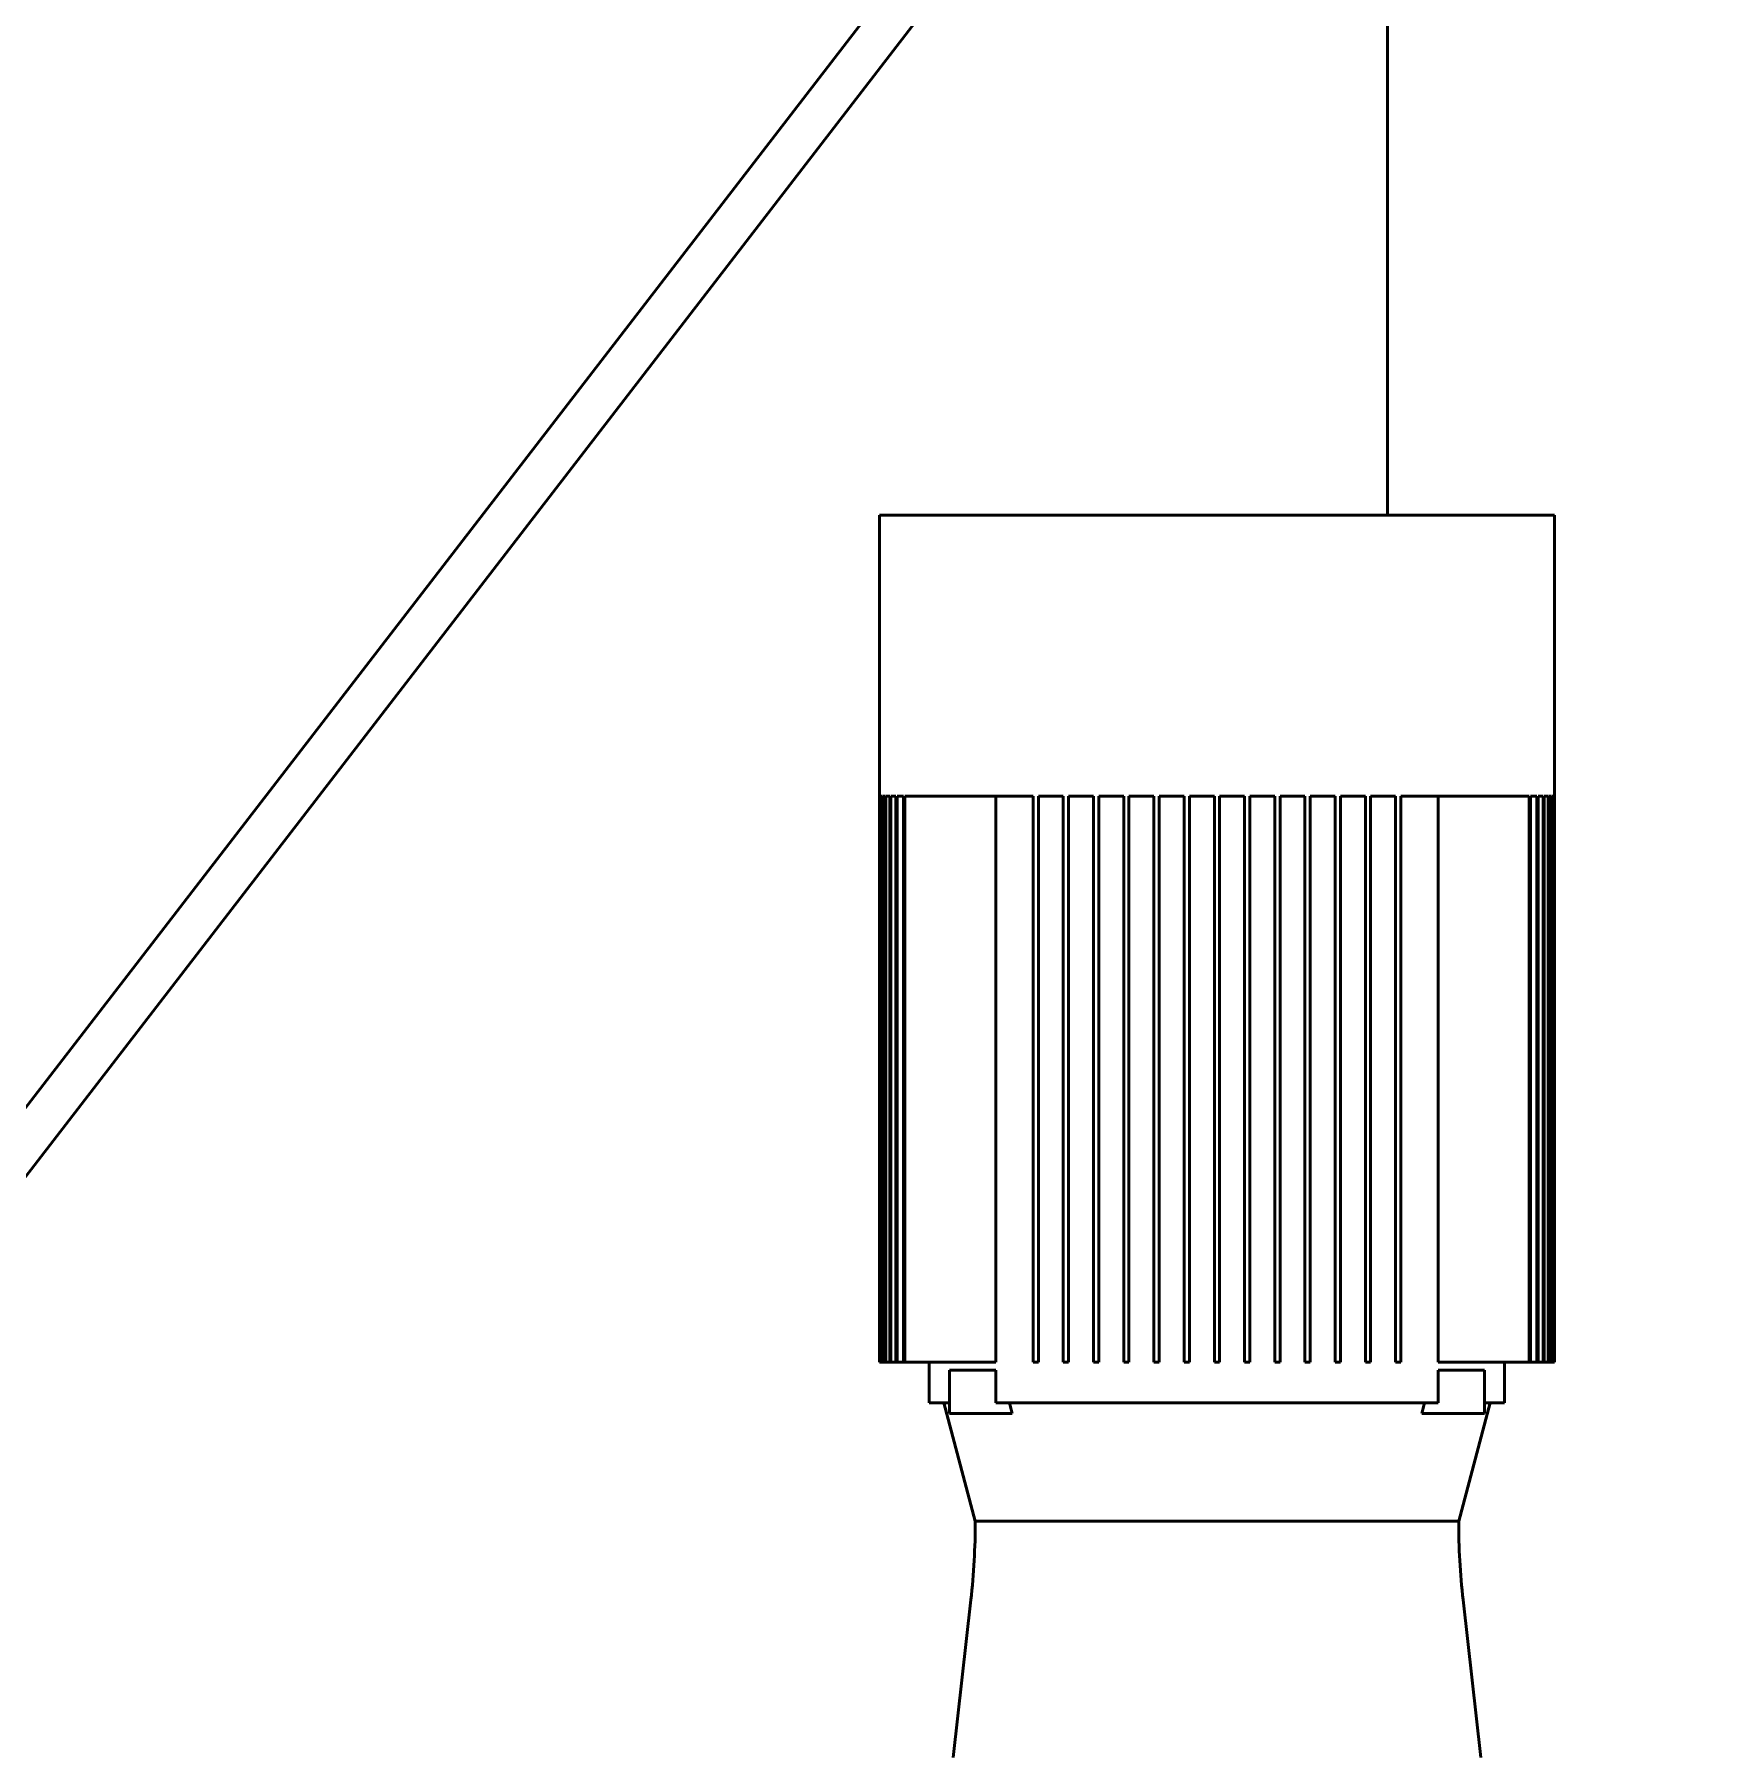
# Model space of a CAD drawing. Header units: millimetres. Extents: x 1510 to 10524, y 7125 to 13164.
# Drawn here: x 5004.7 to 5068.8, y 11330.2 to 11395.8 of the extents above; entities that cross this region are included whole.
import ezdxf

# ---------------------------------------------------------------- set-up
doc = ezdxf.new("R2010")
doc.units = ezdxf.units.MM
doc.header["$LTSCALE"] = 4
doc.layers.add('Visible (ISO)', color=7, linetype='Continuous', lineweight=50)

msp = doc.modelspace()

# ---------------------------------------------------------------- linework, layer by layer
at = {"layer": 'Visible (ISO)'}
for p, q in [((5140.773, 11531.942), (4969.881, 11310.141)), ((5142.041, 11530.966), (4971.149, 11309.164)), ((5056.208, 11419.563), (5056.208, 11377.454)), ((5036.87, 11377.454), (5038.552, 11377.454)), ((5036.87, 11345.204), (5036.87, 11377.454)), ((5040.577, 11377.454), (5038.552, 11377.454)), ((5040.577, 11377.454), (5058.863, 11377.454)), ((5060.889, 11377.454), (5058.863, 11377.454)), ((5060.889, 11377.454), (5062.57, 11377.454)), ((5062.57, 11345.204), (5062.57, 11377.454)), ((5036.87, 11345.204), (5036.87, 11366.754)), ((5036.892, 11366.754), (5036.87, 11366.754)), ((5036.892, 11345.204), (5036.892, 11366.754)), ((5036.901, 11345.204), (5036.901, 11366.754)), ((5036.965, 11366.754), (5036.901, 11366.754)), ((5036.965, 11345.204), (5036.965, 11366.754)), ((5036.983, 11345.204), (5036.983, 11366.754)), ((5037.09, 11366.754), (5036.983, 11366.754)), ((5037.09, 11345.204), (5037.09, 11366.754)), ((5037.117, 11345.204), (5037.117, 11366.754)), ((5037.267, 11366.754), (5037.117, 11366.754)), ((5037.267, 11345.204), (5037.267, 11366.754)), ((5037.304, 11345.204), (5037.304, 11366.754)), ((5037.499, 11366.754), (5037.304, 11366.754)), ((5037.499, 11345.204), (5037.499, 11366.754)), ((5037.545, 11345.204), (5037.545, 11366.754)), ((5037.786, 11366.754), (5037.545, 11366.754)), ((5037.786, 11345.204), (5037.786, 11366.754)), ((5037.842, 11345.204), (5037.842, 11366.754)), ((5038.552, 11366.754), (5037.842, 11366.754)), ((5038.552, 11366.754), (5040.577, 11366.754)), ((5042.72, 11366.754), (5040.577, 11366.754)), ((5041.3, 11366.754), (5041.3, 11345.204)), ((5042.72, 11345.204), (5042.72, 11366.754)), ((5042.92, 11345.204), (5042.92, 11366.754)), ((5043.87, 11366.754), (5042.92, 11366.754)), ((5043.87, 11345.204), (5043.87, 11366.754)), ((5044.07, 11345.204), (5044.07, 11366.754)), ((5045.02, 11366.754), (5044.07, 11366.754)), ((5045.02, 11345.204), (5045.02, 11366.754)), ((5045.22, 11345.204), (5045.22, 11366.754)), ((5046.17, 11366.754), (5045.22, 11366.754)), ((5046.17, 11345.204), (5046.17, 11366.754)), ((5046.37, 11345.204), (5046.37, 11366.754)), ((5047.32, 11366.754), (5046.37, 11366.754)), ((5047.32, 11345.204), (5047.32, 11366.754)), ((5047.52, 11345.204), (5047.52, 11366.754)), ((5048.47, 11366.754), (5047.52, 11366.754)), ((5048.47, 11345.204), (5048.47, 11366.754)), ((5048.67, 11345.204), (5048.67, 11366.754)), ((5049.62, 11366.754), (5048.67, 11366.754)), ((5049.62, 11345.204), (5049.62, 11366.754)), ((5049.82, 11345.204), (5049.82, 11366.754)), ((5050.77, 11366.754), (5049.82, 11366.754)), ((5050.77, 11345.204), (5050.77, 11366.754)), ((5050.97, 11345.204), (5050.97, 11366.754)), ((5051.92, 11366.754), (5050.97, 11366.754)), ((5051.92, 11345.204), (5051.92, 11366.754)), ((5052.12, 11345.204), (5052.12, 11366.754)), ((5053.07, 11366.754), (5052.12, 11366.754)), ((5053.07, 11345.204), (5053.07, 11366.754)), ((5053.27, 11345.204), (5053.27, 11366.754)), ((5054.22, 11366.754), (5053.27, 11366.754)), ((5054.22, 11345.204), (5054.22, 11366.754)), ((5054.42, 11345.204), (5054.42, 11366.754)), ((5055.37, 11366.754), (5054.42, 11366.754)), ((5055.37, 11345.204), (5055.37, 11366.754)), ((5055.57, 11345.204), (5055.57, 11366.754)), ((5056.52, 11366.754), (5055.57, 11366.754)), ((5056.52, 11345.204), (5056.52, 11366.754)), ((5056.72, 11345.204), (5056.72, 11366.754)), ((5058.863, 11366.754), (5056.72, 11366.754)), ((5058.141, 11345.204), (5058.141, 11366.754)), ((5058.863, 11366.754), (5060.889, 11366.754)), ((5061.599, 11366.754), (5060.889, 11366.754)), ((5061.599, 11366.754), (5061.599, 11345.204)), ((5061.654, 11366.754), (5061.654, 11345.204)), ((5061.896, 11366.754), (5061.654, 11366.754)), ((5061.896, 11366.754), (5061.896, 11345.204)), ((5061.942, 11366.754), (5061.942, 11345.204)), ((5062.137, 11366.754), (5061.942, 11366.754)), ((5062.137, 11366.754), (5062.137, 11345.204)), ((5062.173, 11366.754), (5062.173, 11345.204)), ((5062.324, 11366.754), (5062.173, 11366.754)), ((5062.324, 11366.754), (5062.324, 11345.204)), ((5062.351, 11366.754), (5062.351, 11345.204)), ((5062.458, 11366.754), (5062.351, 11366.754)), ((5062.458, 11366.754), (5062.458, 11345.204)), ((5062.476, 11366.754), (5062.476, 11345.204)), ((5062.54, 11366.754), (5062.476, 11366.754)), ((5062.54, 11366.754), (5062.54, 11345.204)), ((5062.549, 11366.754), (5062.549, 11345.204)), ((5062.57, 11366.754), (5062.549, 11366.754)), ((5062.57, 11366.754), (5062.57, 11345.204)), ((5036.87, 11345.204), (5036.87, 11345.204)), ((5036.892, 11345.204), (5036.87, 11345.204)), ((5036.892, 11345.204), (5036.901, 11345.204)), ((5036.965, 11345.204), (5036.901, 11345.204)), ((5036.965, 11345.204), (5036.983, 11345.204)), ((5037.09, 11345.204), (5036.983, 11345.204)), ((5037.09, 11345.204), (5037.117, 11345.204)), ((5037.267, 11345.204), (5037.117, 11345.204)), ((5037.267, 11345.204), (5037.304, 11345.204)), ((5037.499, 11345.204), (5037.304, 11345.204)), ((5037.499, 11345.204), (5037.545, 11345.204)), ((5037.786, 11345.204), (5037.545, 11345.204)), ((5037.786, 11345.204), (5037.842, 11345.204)), ((5041.3, 11345.204), (5037.842, 11345.204)), ((5038.77, 11345.204), (5038.77, 11343.654)), ((5042.72, 11345.204), (5042.92, 11345.204)), ((5043.87, 11345.204), (5044.07, 11345.204)), ((5045.02, 11345.204), (5045.22, 11345.204)), ((5046.17, 11345.204), (5046.37, 11345.204)), ((5047.32, 11345.204), (5047.52, 11345.204)), ((5048.47, 11345.204), (5048.67, 11345.204)), ((5049.62, 11345.204), (5049.82, 11345.204)), ((5050.77, 11345.204), (5050.97, 11345.204)), ((5051.92, 11345.204), (5052.12, 11345.204)), ((5053.07, 11345.204), (5053.27, 11345.204)), ((5054.22, 11345.204), (5054.42, 11345.204)), ((5055.37, 11345.204), (5055.57, 11345.204)), ((5056.52, 11345.204), (5056.72, 11345.204)), ((5061.599, 11345.204), (5058.141, 11345.204)), ((5060.67, 11345.204), (5060.67, 11343.654)), ((5061.599, 11345.204), (5061.654, 11345.204)), ((5061.896, 11345.204), (5061.654, 11345.204)), ((5061.896, 11345.204), (5061.942, 11345.204)), ((5062.137, 11345.204), (5061.942, 11345.204)), ((5062.137, 11345.204), (5062.173, 11345.204)), ((5062.324, 11345.204), (5062.173, 11345.204)), ((5062.324, 11345.204), (5062.351, 11345.204)), ((5062.458, 11345.204), (5062.351, 11345.204)), ((5062.458, 11345.204), (5062.476, 11345.204)), ((5062.54, 11345.204), (5062.476, 11345.204)), ((5062.54, 11345.204), (5062.549, 11345.204)), ((5062.57, 11345.204), (5062.549, 11345.204)), ((5062.57, 11345.204), (5062.57, 11345.204)), ((5039.541, 11344.904), (5040.679, 11344.904)), ((5039.541, 11344.904), (5039.541, 11343.254)), ((5041.302, 11344.904), (5040.679, 11344.904)), ((5041.302, 11344.904), (5041.302, 11343.654)), ((5058.139, 11344.904), (5058.139, 11343.654)), ((5058.139, 11344.904), (5058.762, 11344.904)), ((5059.9, 11344.904), (5058.762, 11344.904)), ((5059.9, 11344.904), (5059.9, 11343.254)), ((5038.77, 11343.654), (5039.541, 11343.654)), ((5040.52, 11339.154), (5039.32, 11343.654)), ((5040.679, 11343.254), (5039.541, 11343.254)), ((5040.679, 11343.254), (5041.919, 11343.254)), ((5041.302, 11343.654), (5058.139, 11343.654)), ((5058.762, 11343.254), (5057.522, 11343.254)), ((5058.762, 11343.254), (5059.9, 11343.254)), ((5058.92, 11339.154), (5060.12, 11343.654)), ((5059.9, 11343.654), (5060.67, 11343.654)), ((5058.92, 11339.154), (5040.52, 11339.154)), ((5040.52, 11339.154), (5058.92, 11339.154)), ((5040.351, 11336.154), (5039.674, 11330.154)), ((5059.089, 11336.154), (5059.767, 11330.154))]:
    msp.add_line(p, q, dxfattribs=at)
for centre, start, end in [((5013.793, 11339.154), 353.55529, 0), ((5085.648, 11339.154), 180, 186.44471)]:
    msp.add_arc(centre, 26.727, start, end, dxfattribs=at)
for points in [[(5041.818, 11343.654), (5041.852, 11343.521), (5041.885, 11343.387), (5041.919, 11343.254)], [(5057.622, 11343.654), (5057.589, 11343.521), (5057.556, 11343.387), (5057.522, 11343.254)]]:
    msp.add_open_spline(points, degree=3, dxfattribs=at)

doc.saveas('drawing.dxf')
